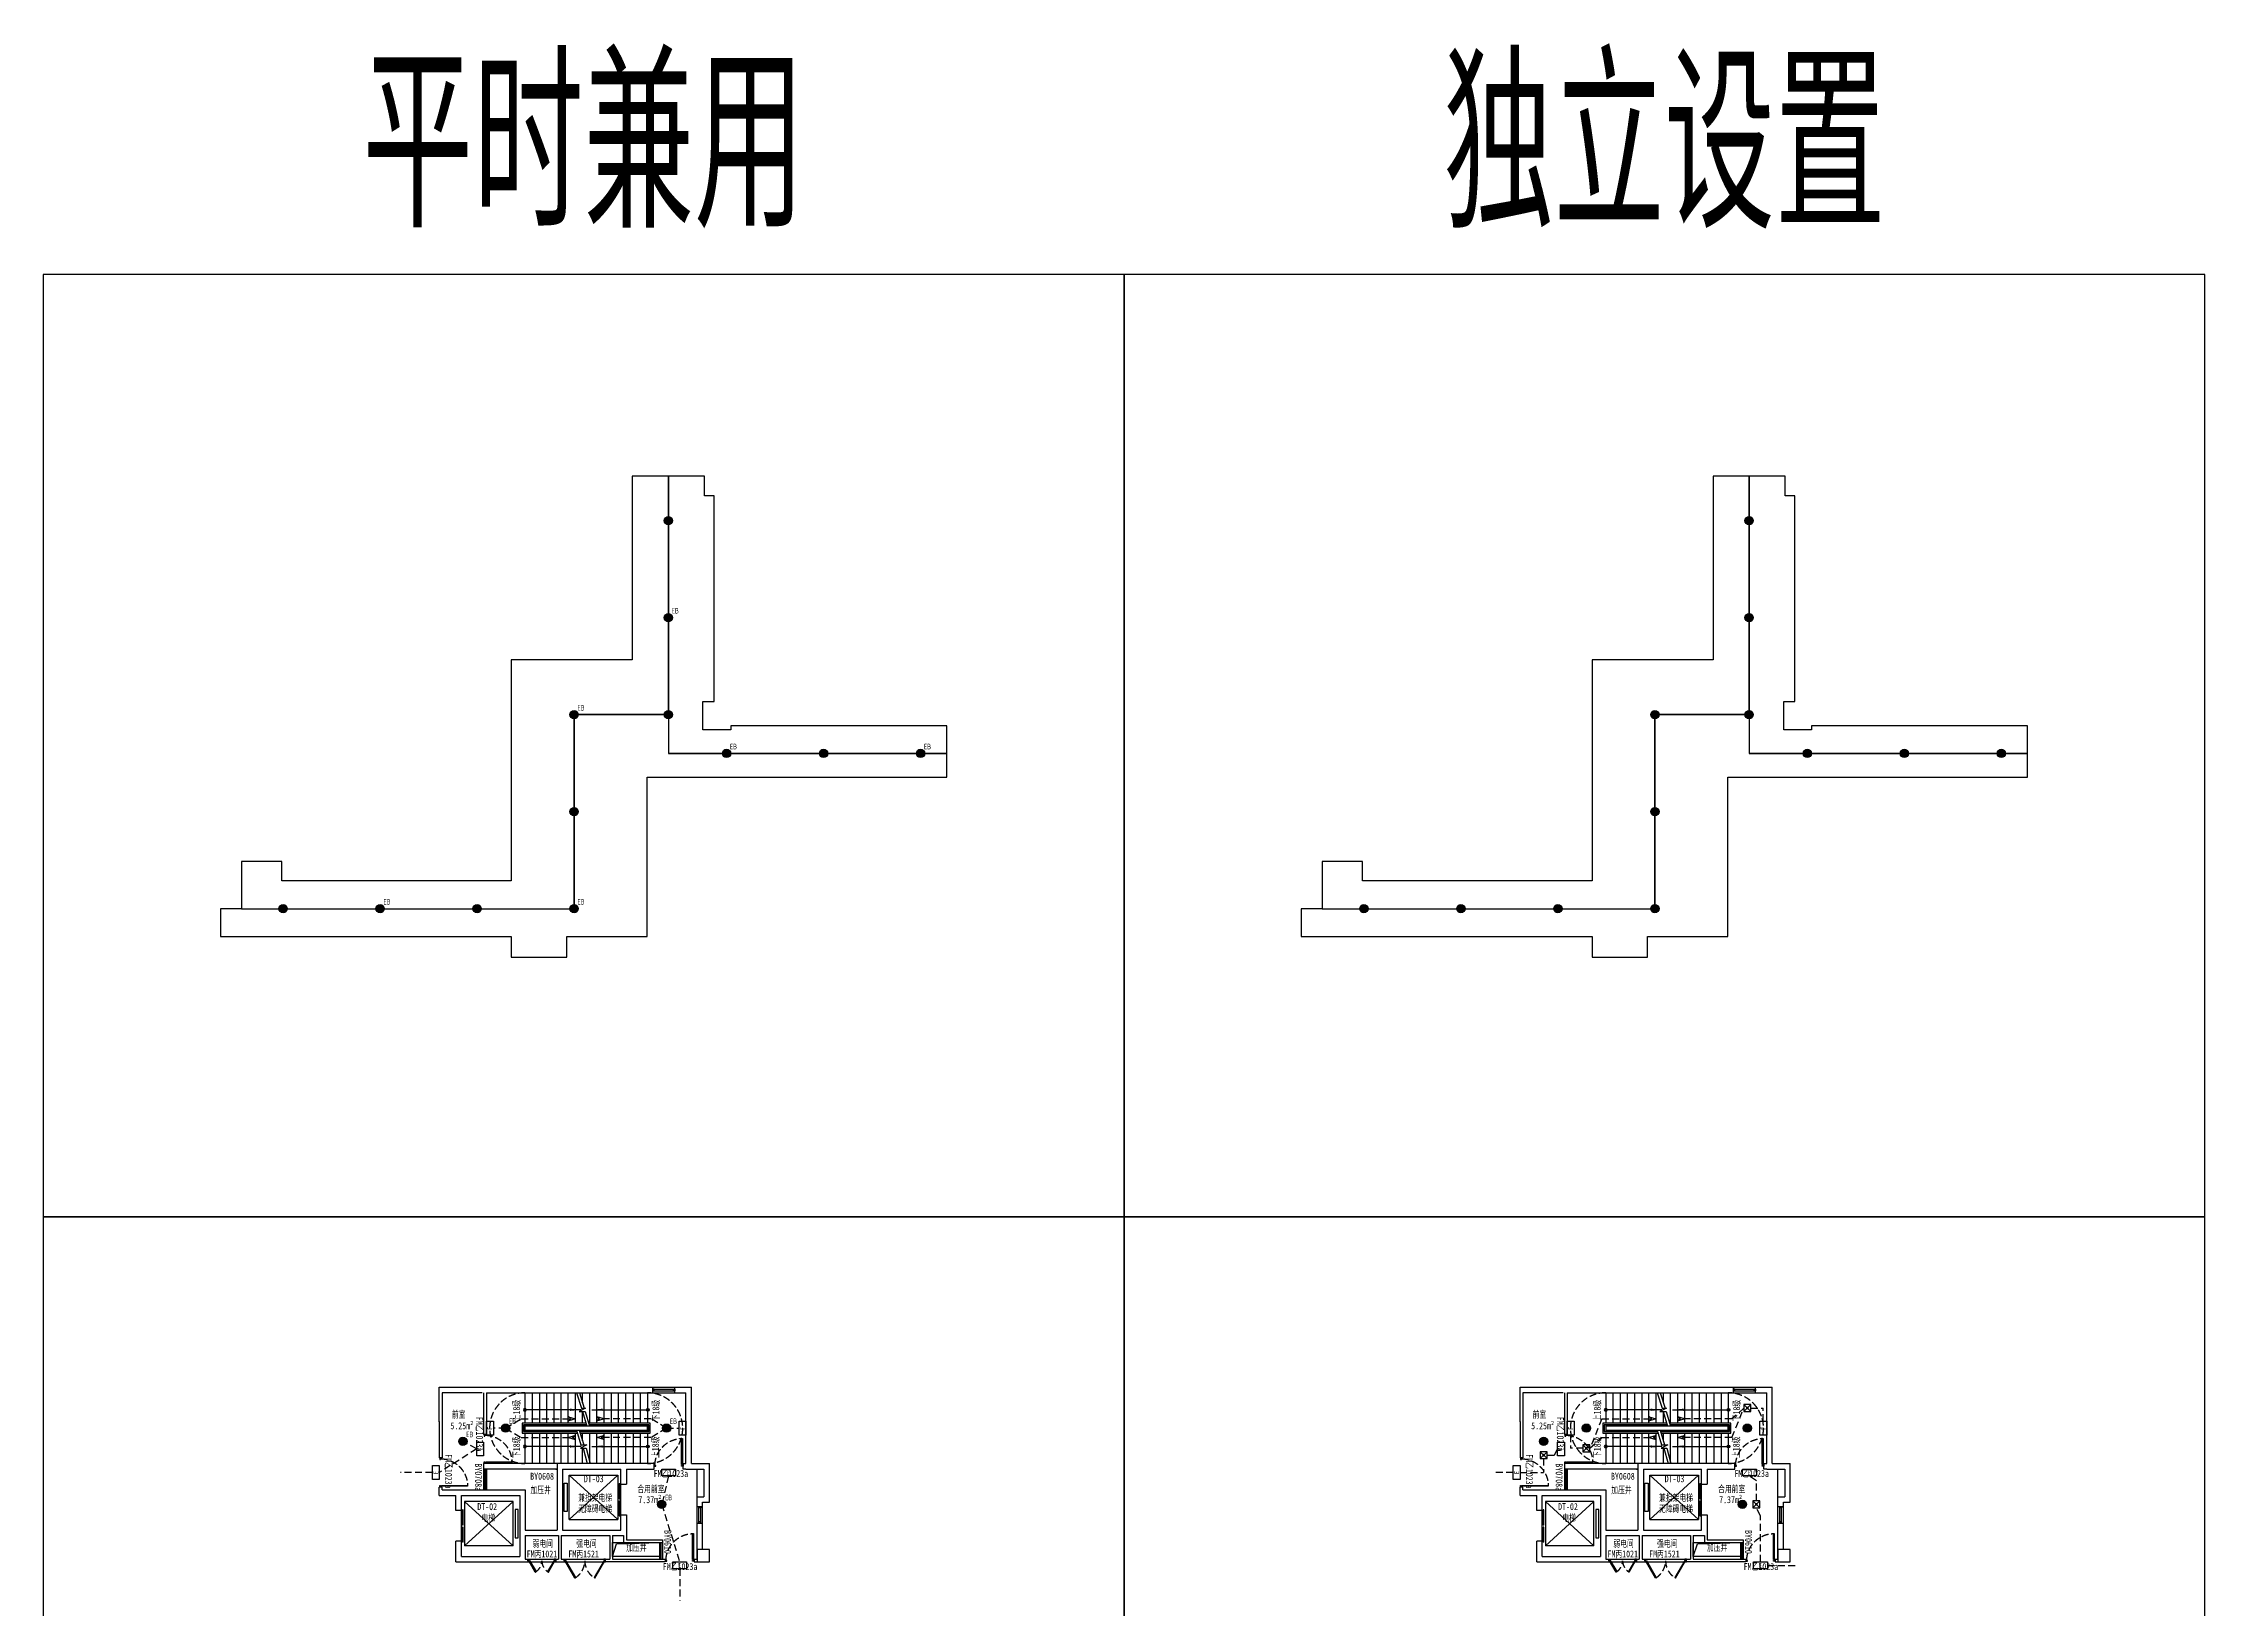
# Model space of a CAD drawing. Header units: millimetres. Extents: x -1582620 to 4754388, y -184455 to 3397362.
# Drawn here: x 3178557 to 3256548, y 2513951 to 2570433 of the extents above; entities that cross this region are included whole.
import ezdxf
from ezdxf.enums import TextEntityAlignment as Align

# ---------------------------------------------------------------- set-up
doc = ezdxf.new("R2010")
doc.units = ezdxf.units.MM
doc.header["$LTSCALE"] = 1000
doc.header["$MEASUREMENT"] = 0
for name, pattern in [('__覆盖_A10-14-1  14-2平面图_TEN25KIA$0$__DASH', [0.35, 0.25, -0.1]), ('__覆盖_A10-14-1  14-2平面图_TEN25KIA$0$DASH', [0.35, 0.25, -0.1]), ('__覆盖_A10-14-1  14-2平面图_TEN25KIA$0$HIDDEN', [0.375, 0.25, -0.125]), ('HIDDEN', [0.375, 0.25, -0.125])]:
    doc.linetypes.add(name, pattern=pattern)
for name, color, linetype in [('$0$AD-NAME-ROOM', 9, 'Continuous'), ('__覆盖_A10-14-1  14-2平面图_TEN25KIA$0$AD-NAME-ROOM', 9, 'Continuous'), ('__覆盖_A10-14-1  14-2平面图_TEN25KIA$0$AD-SIGN', 9, 'Continuous'), ('__覆盖_A10-14-1  14-2平面图_TEN25KIA$0$AE-DOOR-INSD', 9, 'Continuous'), ('__覆盖_A10-14-1  14-2平面图_TEN25KIA$0$AE-FLOR', 9, 'Continuous'), ('__覆盖_A10-14-1  14-2平面图_TEN25KIA$0$AE-HDWR', 9, 'Continuous'), ('__覆盖_A10-14-1  14-2平面图_TEN25KIA$0$AE-STAR', 9, 'Continuous'), ('__覆盖_A10-14-1  14-2平面图_TEN25KIA$0$AE-WALL', 9, 'Continuous'), ('__覆盖_A10-14-1  14-2平面图_TEN25KIA$0$AE-WIND', 9, 'Continuous'), ('__覆盖_A10-14-1  14-2平面图_TEN25KIA$0$C-XREF-INT', 9, 'Continuous'), ('__覆盖_A10-14-1  14-2平面图_TEN25KIA$0$轴线2', 9, 'Continuous'), ('E-LITE-LITE', 3, 'Continuous'), ('E-LITE-WIRE', 4, 'Continuous'), ('E-LITE-WIRE2', 4, 'HIDDEN'), ('E-UNIV-EL', 140, 'Continuous'), ('E-UNIV-NOTE', 6, 'Continuous'), ('中心线示意', 3, 'Continuous')]:
    doc.layers.add(name, color=color, linetype=linetype)
for name, color, linetype, plot in [('__覆盖_A10-14-1  14-2平面图_TEN25KIA$0$A-HOLE', 9, 'Continuous', False), ('__覆盖_A10-14-1  14-2平面图_TEN25KIA$0$AD-AREA-USNO', 9, 'Continuous', False), ('__覆盖_A10-14-1  14-2平面图_TEN25KIA$0$AD-NUMB', 9, 'Continuous', False), ('__覆盖_A10-14-1  14-2平面图_TEN25KIA$0$XD-SIGN', 9, 'Continuous', False), ('AD-AREA-OUTL', 31, 'Continuous', False)]:
    doc.layers.add(name, color=color, linetype=linetype, plot=plot)
doc.styles.add('__覆盖_A10-14-1  14-2平面图_TEN25KIA$0$TH-STYLE1', font='Stfangso_0.ttf', dxfattribs={"width": 0.7})
doc.styles.add('TH-STYLE3', font='tssdeng.shx', dxfattribs={"width": 0.65, "bigfont": 'tssdchn.shx'})

# ---------------------------------------------------------------- blocks, each defined once
blk = doc.blocks.new('E-BL302')
at = {"const_width": 1.5}
blk.add_lwpolyline([(-0.75, 0, 1), (0.75, 0, 1)], format="xyb", close=True, dxfattribs=at)
blk.add_circle((0, 0), 1.5)
blk = doc.blocks.new('*U521')
at = {"layer": '__覆盖_A10-14-1  14-2平面图_TEN25KIA$0$AE-WIND'}
for p, q in [((2271121, -38624), (2271921, -38624)), ((2271121, -38691), (2271921, -38691))]:
    blk.add_line(p, q, dxfattribs=at)
for points in [[(2271121, -38624), (2271171, -38624), (2271171, -38691), (2271121, -38691)], [(2271921, -38624), (2271871, -38624), (2271871, -38691), (2271921, -38691)]]:
    blk.add_lwpolyline(points, close=True, dxfattribs=at)
blk = doc.blocks.new('__覆盖_A10-14-1  14-2平面图_TEN25KIA$0$_ARROW')
blk.add_solid([(0, 0), (-1, 0.1), (-1, -0.1)])
blk = doc.blocks.new('*U524')
at = {"layer": '__覆盖_A10-14-1  14-2平面图_TEN25KIA$0$AD-SIGN'}
h = blk.add_hatch(color=256, dxfattribs=at)
edge = h.paths.add_edge_path()
edge.add_arc((0, 0), 50, 0, 360)
blk.add_lwpolyline([(0, 2026), (0, 0)], dxfattribs=at)
blk.add_circle((0, 0), 50, dxfattribs=at)
at = {"layer": '__覆盖_A10-14-1  14-2平面图_TEN25KIA$0$AD-SIGN', "xscale": 400, "yscale": 400, "zscale": 400, "rotation": 90}
blk.add_blockref('__覆盖_A10-14-1  14-2平面图_TEN25KIA$0$_ARROW', (0, 2026), dxfattribs=at)
at = {"layer": '__覆盖_A10-14-1  14-2平面图_TEN25KIA$0$AD-NAME-ROOM', "style": '__覆盖_A10-14-1  14-2平面图_TEN25KIA$0$TH-STYLE1', "width": 0.7}
blk.add_attdef('A', (-91, -389), '', height=250, dxfattribs=at)
blk = doc.blocks.new('*U522')
at = {"layer": '__覆盖_A10-14-1  14-2平面图_TEN25KIA$0$AE-WIND'}
for p, q in [((2271720, -38624), (2272321, -38624)), ((2271720, -38691), (2272321, -38691))]:
    blk.add_line(p, q, dxfattribs=at)
for points in [[(2271720, -38624), (2271770, -38624), (2271770, -38691), (2271720, -38691)], [(2272321, -38624), (2272271, -38624), (2272271, -38691), (2272321, -38691)]]:
    blk.add_lwpolyline(points, close=True, dxfattribs=at)
blk = doc.blocks.new('__覆盖_A10-14-1  14-2平面图_TEN25KIA$0$R')
at = {"layer": '__覆盖_A10-14-1  14-2平面图_TEN25KIA$0$AE-DOOR-INSD'}
for points in [[(884067, 938488), (884037, 938488), (884037, 938518), (884097, 938518), (884097, 938458), (884067, 938458), (884067, 938488)], [(884067, 937498), (884037, 937498), (884037, 937468), (884097, 937468), (884097, 937528), (884067, 937528), (884067, 937498)]]:
    blk.add_lwpolyline(points, dxfattribs=at)
blk.add_lwpolyline([(884037, 937498), (884037, 937528), (883097, 937528), (883097, 937498)], close=True, dxfattribs=at)
at = {"layer": '__覆盖_A10-14-1  14-2平面图_TEN25KIA$0$AE-DOOR-INSD', "linetype": '__覆盖_A10-14-1  14-2平面图_TEN25KIA$0$__DASH'}
blk.add_arc((884081, 937505), 984, 92.55091, 180.41712, dxfattribs=at)
blk = doc.blocks.new('*U523')
for points in [[(30, 0), (30, 30), (0, 30), (0, -30), (60, -30), (60, 0), (30, 0)], [(970, 0), (970, 30), (1000, 30), (1000, -30), (940, -30), (940, 0), (970, 0)]]:
    blk.add_lwpolyline(points)
for points in [[(30, 30), (56, 15), (291, 422), (265, 437)], [(970, 30), (944, 15), (709, 422), (735, 437)]]:
    blk.add_lwpolyline(points, close=True)
at = {"linetype": '__覆盖_A10-14-1  14-2平面图_TEN25KIA$0$HIDDEN'}
for centre, start, end in [((30, 30), 0, 60), ((970, 30), 120, 180)]:
    blk.add_arc(centre, 470, start, end, dxfattribs=at)
blk = doc.blocks.new('__覆盖_A10-14-1  14-2平面图_TEN25KIA$0$trytryrytry')
at = {"layer": '__覆盖_A10-14-1  14-2平面图_TEN25KIA$0$AE-DOOR-INSD', "extrusion": (0, 0, -1)}
for p, q in [((1395715, 964441), (1395715, 965641)), ((1395774, 965621), (1395753, 965621)), ((1395753, 965071), (1395753, 965621)), ((1395774, 965071), (1395774, 965621)), ((1395774, 965071), (1395753, 965071)), ((1395753, 964448), (1395753, 964998)), ((1395774, 964998), (1395753, 964998)), ((1395774, 964448), (1395774, 964998)), ((1395774, 964448), (1395753, 964448))]:
    blk.add_line(p, q, dxfattribs=at)
at = {"layer": '__覆盖_A10-14-1  14-2平面图_TEN25KIA$0$轴线2'}
for p, q in [((1397577, 965916), (1395827, 965916)), ((1395827, 965916), (1395827, 964316)), ((1397577, 965916), (1395827, 964316)), ((1395827, 965916), (1397577, 964316)), ((1397577, 964316), (1397577, 965916)), ((1397759, 965629), (1397647, 965629)), ((1397647, 965629), (1397647, 964604)), ((1397759, 964604), (1397759, 965629)), ((1397577, 964316), (1395827, 964316)), ((1397647, 964604), (1397759, 964604))]:
    blk.add_line(p, q, dxfattribs=at)
blk = doc.blocks.new('*U525')
for points in [[(30, 0), (30, 30), (0, 30), (0, -30), (60, -30), (60, 0), (30, 0)], [(1470, 0), (1470, 30), (1500, 30), (1500, -30), (1440, -30), (1440, 0), (1470, 0)]]:
    blk.add_lwpolyline(points)
for points in [[(30, 30), (56, 15), (416, 639), (390, 654)], [(1470, 30), (1444, 15), (1084, 639), (1110, 654)]]:
    blk.add_lwpolyline(points, close=True)
at = {"linetype": '__覆盖_A10-14-1  14-2平面图_TEN25KIA$0$HIDDEN'}
for centre, start, end in [((30, 30), 0, 60), ((1470, 30), 120, 180)]:
    blk.add_arc(centre, 720, start, end, dxfattribs=at)
blk = doc.blocks.new('__覆盖_A10-14-1  14-2平面图_TEN25KIA$0$Core-14-1#')
for p, q in [((-1150, -5600), (-1050, -5600)), ((-1150, -6200), (-1050, -6200))]:
    blk.add_line(p, q)
at = {"layer": '__覆盖_A10-14-1  14-2平面图_TEN25KIA$0$A-HOLE'}
for p, q in [((-2850, -6100), (-2701, -5650)), ((-2701, -5650), (-1150, -5600))]:
    blk.add_line(p, q, dxfattribs=at)
blk.add_lwpolyline([(-2850, -5600), (-1150, -5600), (-1150, -6100), (-2850, -6100)], close=True, dxfattribs=at)
at = {"layer": '__覆盖_A10-14-1  14-2平面图_TEN25KIA$0$AE-FLOR'}
for p, q in [((-1400, 0), (-600, 0)), ((-1400, -200), (-600, -200)), ((-7500, -2950), (-7500, -3700)), ((-7400, -2950), (-7400, -3700)), ((200, -3950), (200, -2950)), ((200, -4900), (200, -4300)), ((400, -4900), (400, -4300)), ((-5900, -6200), (-4900, -6200)), ((-4600, -6200), (-3100, -6200)), ((-1150, -5600), (-1150, -6200)), ((-1050, -5600), (-1050, -6200)), ((-5900, -6300), (-4900, -6300)), ((-4600, -6300), (-3100, -6300))]:
    blk.add_line(p, q, dxfattribs=at)
at = {"layer": '__覆盖_A10-14-1  14-2平面图_TEN25KIA$0$AE-HDWR'}
for points in [[(-3808, -1300), (-6110, -1300), (-6110, -1650), (-4125, -1650)], [(-3794, -1350), (-6060, -1350), (-6060, -1600), (-4140, -1600)], [(-4035, -1600), (-1540, -1600), (-1540, -1350), (-3689, -1350)], [(-4020, -1650), (-1490, -1650), (-1490, -1300), (-3703, -1300)]]:
    blk.add_lwpolyline(points, dxfattribs=at)
at = {"layer": '__覆盖_A10-14-1  14-2平面图_TEN25KIA$0$AE-STAR'}
for p, q in [((-6010, -200), (-6010, -1300)), ((-5750, -200), (-5750, -1300)), ((-5490, -200), (-5490, -1300)), ((-5230, -200), (-5230, -1300)), ((-4970, -200), (-4970, -1300)), ((-4710, -200), (-4710, -1300)), ((-4450, -1300), (-4450, -200)), ((-4190, -1300), (-4190, -200)), ((-4150, -200), (-3970, -751)), ((-3820, -755), (-4055, -870)), ((-4045, -200), (-3870, -754)), ((-3970, -751), (-3820, -755)), ((-3930, -565), (-3930, -200)), ((-3670, -1300), (-3670, -200)), ((-3410, -1300), (-3410, -200)), ((-3150, -1300), (-3150, -200)), ((-2890, -1300), (-2890, -200)), ((-2630, -1300), (-2630, -200)), ((-2370, -1300), (-2370, -200)), ((-2110, -200), (-2110, -1300)), ((-1850, -200), (-1850, -1300)), ((-1590, -200), (-1590, -1300)), ((-6010, -1350), (-6010, -1400)), ((-6010, -1550), (-6010, -1600)), ((-5750, -1350), (-5750, -1400)), ((-5750, -1550), (-5750, -1600)), ((-5490, -1350), (-5490, -1400)), ((-5490, -1550), (-5490, -1600)), ((-5230, -1350), (-5230, -1400)), ((-5230, -1550), (-5230, -1600)), ((-4970, -1350), (-4970, -1400)), ((-4970, -1550), (-4970, -1600)), ((-4710, -1350), (-4710, -1400)), ((-4710, -1550), (-4710, -1600)), ((-4450, -1400), (-4450, -1350)), ((-4450, -1600), (-4450, -1550)), ((-4190, -1400), (-4190, -1350)), ((-4190, -1600), (-4190, -1550)), ((-4154, -1550), (-3991, -2080)), ((-4055, -870), (-3832, -870)), ((-4049, -1550), (-3886, -2080)), ((-3937, -870), (-3780, -1400)), ((-3930, -1300), (-3930, -894)), ((-3930, -1400), (-3930, -1350)), ((-3930, -1600), (-3930, -1550)), ((-3832, -870), (-3675, -1400)), ((-3670, -1400), (-3670, -1350)), ((-3670, -1600), (-3670, -1550)), ((-3410, -1400), (-3410, -1350)), ((-3410, -1600), (-3410, -1550)), ((-3150, -1400), (-3150, -1350)), ((-3150, -1600), (-3150, -1550)), ((-2890, -1400), (-2890, -1350)), ((-2890, -1600), (-2890, -1550)), ((-2630, -1400), (-2630, -1350)), ((-2630, -1600), (-2630, -1550)), ((-2370, -1400), (-2370, -1350)), ((-2370, -1600), (-2370, -1550)), ((-2110, -1350), (-2110, -1400)), ((-2110, -1550), (-2110, -1600)), ((-1850, -1350), (-1850, -1400)), ((-1850, -1550), (-1850, -1600)), ((-1590, -1350), (-1590, -1400)), ((-1590, -1550), (-1590, -1600)), ((-6010, -1650), (-6010, -2750)), ((-5750, -1650), (-5750, -2750)), ((-5490, -1650), (-5490, -2750)), ((-5230, -1650), (-5230, -2750)), ((-4970, -1650), (-4970, -2750)), ((-4710, -1650), (-4710, -2750)), ((-4450, -2750), (-4450, -1650)), ((-4190, -2750), (-4190, -1650)), ((-3772, -2080), (-4007, -2195)), ((-4007, -2195), (-3803, -2195)), ((-3991, -2080), (-3772, -2080)), ((-3930, -1932), (-3930, -1650)), ((-3930, -2750), (-3930, -2195)), ((-3908, -2195), (-3760, -2750)), ((-3803, -2195), (-3660, -2750)), ((-3670, -2750), (-3670, -1650)), ((-3410, -2750), (-3410, -1650)), ((-3150, -2750), (-3150, -1650)), ((-2890, -2750), (-2890, -1650)), ((-2630, -2750), (-2630, -1650)), ((-2370, -2750), (-2370, -1650)), ((-2110, -1650), (-2110, -2750)), ((-1850, -1650), (-1850, -2750)), ((-1590, -1650), (-1590, -2750))]:
    blk.add_line(p, q, dxfattribs=at)
at = {"layer": '__覆盖_A10-14-1  14-2平面图_TEN25KIA$0$AE-WALL'}
for p, q in [((-9100, 0), (-1400, 0)), ((-1400, -200), (-1400, 0)), ((-600, -200), (-600, 0)), ((-600, 0), (0, 0)), ((0, -2750), (0, 0)), ((-9100, -1250), (-9100, 0)), ((-7550, -200), (-9000, -200)), ((-9000, -200), (-9000, -2550)), ((-7500, -200), (-7500, -1700)), ((-7400, -200), (-1400, -200)), ((-7400, -200), (-7400, -1700)), ((-600, -200), (-200, -200)), ((-200, -2750), (-200, -200)), ((-9100, -1232), (-9100, -2550)), ((-7400, -1700), (-7500, -1700)), ((-9000, -2550), (-9100, -2550)), ((-7500, -2750), (-7500, -2950)), ((-7400, -2750), (-7500, -2750)), ((-4850, -2950), (-7500, -2950)), ((-4850, -2750), (-7400, -2750)), ((-7400, -2750), (-7400, -2750)), ((-1350, -2750), (-4900, -2750)), ((-4900, -2950), (-4850, -2950)), ((-4850, -2750), (-4850, -2950)), ((-4850, -2950), (-4850, -5150)), ((-4650, -2950), (-2550, -2950)), ((-4650, -2950), (-4650, -5150)), ((-2550, -3500), (-2550, -2950)), ((-2350, -2950), (-1350, -2950)), ((-2350, -2950), (-2350, -3500)), ((-1350, -2950), (-1350, -2750)), ((-300, -2950), (-300, -2750)), ((-300, -2750), (-200, -2750)), ((-200, -2950), (-300, -2950)), ((-200, -2750), (-200, -2750)), ((-200, -2950), (450, -2950)), ((0, -2750), (650, -2750)), ((450, -2950), (450, -3950)), ((650, -4150), (650, -2750)), ((-9100, -3900), (-9100, -3600)), ((-9000, -3600), (-9100, -3600)), ((-9000, -3700), (-9000, -3600)), ((-9000, -3700), (-6000, -3700)), ((-6000, -3700), (-6000, -5150)), ((-2550, -3500), (-2350, -3500)), ((-9100, -3900), (-8500, -3900)), ((-8500, -4450), (-8500, -3900)), ((-8300, -4450), (-8500, -4450)), ((-8300, -4450), (-8300, -3900)), ((-8300, -3900), (-6200, -3900)), ((-6200, -3900), (-6200, -6100)), ((-2550, -5150), (-2550, -4600)), ((-2550, -4600), (-2350, -4600)), ((-2350, -4600), (-2350, -5500)), ((200, -3950), (450, -3950)), ((200, -4300), (200, -3950)), ((200, -4300), (400, -4300)), ((400, -4150), (650, -4150)), ((400, -4300), (400, -4150)), ((-6000, -5150), (-4850, -5150)), ((-6000, -5350), (-4800, -5350)), ((-6000, -5350), (-6000, -6200)), ((-4800, -5350), (-4800, -6200)), ((-4700, -5350), (-4400, -5350)), ((-4700, -5350), (-2950, -5350)), ((-4700, -5350), (-4700, -6200)), ((-4650, -5150), (-2550, -5150)), ((-2950, -5350), (-2950, -6200)), ((-2850, -5350), (-2450, -5350)), ((-2450, -5350), (-2450, -5600)), ((200, -6200), (200, -4900)), ((200, -4900), (400, -4900)), ((400, -5850), (400, -4900)), ((-8500, -6100), (-8500, -5550)), ((-8300, -5550), (-8500, -5550)), ((-8500, -6100), (-8500, -6100)), ((-8500, -6300), (-8500, -6100)), ((-8300, -6100), (-8300, -5550)), ((-8300, -6100), (-6200, -6100)), ((-6000, -6200), (-5900, -6200)), ((-5900, -6200), (-5900, -6300)), ((-4900, -6200), (-4800, -6200)), ((-4900, -6200), (-4900, -6300)), ((-4700, -6200), (-4600, -6200)), ((-4600, -6200), (-4600, -6300)), ((-3100, -6200), (-2950, -6200)), ((-2450, -5600), (-1250, -5600)), ((-2350, -5500), (-1250, -5500)), ((-1250, -5500), (-1050, -5500)), ((-1250, -5600), (-1150, -5600)), ((-1050, -5500), (-1050, -5600)), ((100, -6200), (200, -6200)), ((100, -6200), (100, -6300)), ((650, -6100), (650, -6050)), ((650, -6300), (650, -6050)), ((-8500, -6300), (-5900, -6300)), ((-4900, -6300), (-4600, -6300)), ((100, -6300), (650, -6300))]:
    blk.add_line(p, q, dxfattribs=at)
for points in [[(-1590, -1400), (-6010, -1400), (-6010, -1550), (-1590, -1550)], [(200, -6300), (650, -6300), (650, -5850), (200, -5850)]]:
    blk.add_lwpolyline(points, close=True, dxfattribs=at)
for points in [[(-2850, -5350), (-2850, -6200), (-1150, -6200)], [(-1050, -6200), (-950, -6200), (-950, -6300), (-3100, -6300), (-3100, -6200)]]:
    blk.add_lwpolyline(points, dxfattribs=at)
at = {"layer": '__覆盖_A10-14-1  14-2平面图_TEN25KIA$0$AE-WIND'}
for p, q in [((-7475, -2950), (-7475, -3700)), ((-7425, -2950), (-7425, -3700)), ((-1125, -5600), (-1125, -6200)), ((-1075, -5600), (-1075, -6200))]:
    blk.add_line(p, q, dxfattribs=at)
at = {"layer": '__覆盖_A10-14-1  14-2平面图_TEN25KIA$0$XD-SIGN', "linetype": '__覆盖_A10-14-1  14-2平面图_TEN25KIA$0$DASH'}
for centre, start, end in [((-6010, -1475), 90, 270), ((-1590, -1475), 270, 90.00003)]:
    blk.add_arc(centre, 1275, start, end, dxfattribs=at)
at = {"layer": '__覆盖_A10-14-1  14-2平面图_TEN25KIA$0$AD-NAME-ROOM'}
blk.add_blockref('__覆盖_A10-14-1  14-2平面图_TEN25KIA$0$trytryrytry', (-1404015, -970041), dxfattribs=at)
at = {"layer": '__覆盖_A10-14-1  14-2平面图_TEN25KIA$0$AD-SIGN'}
ref = blk.add_blockref('*U524', (-6010, -812), dxfattribs=dict(at, xscale=-1, rotation=270))
ref.add_attrib('A', '上18级', (-6191, -1228), dxfattribs={"layer": '__覆盖_A10-14-1  14-2平面图_TEN25KIA$0$AD-NAME-ROOM', "height": 250, "rotation": 90, "style": '__覆盖_A10-14-1  14-2平面图_TEN25KIA$0$TH-STYLE1', "width": 0.7})
ref = blk.add_blockref('*U524', (-1576, -812), dxfattribs=dict(at, rotation=90))
ref.add_attrib('A', '下18级', (-1163, -1228), dxfattribs={"layer": '__覆盖_A10-14-1  14-2平面图_TEN25KIA$0$AD-NAME-ROOM', "height": 250, "rotation": 90, "style": '__覆盖_A10-14-1  14-2平面图_TEN25KIA$0$TH-STYLE1', "width": 0.7})
ref = blk.add_blockref('*U524', (-6010, -2137), dxfattribs=dict(at, xscale=-1, rotation=270))
ref.add_attrib('A', '下18级', (-6191, -2553), dxfattribs={"layer": '__覆盖_A10-14-1  14-2平面图_TEN25KIA$0$AD-NAME-ROOM', "height": 250, "rotation": 90, "style": '__覆盖_A10-14-1  14-2平面图_TEN25KIA$0$TH-STYLE1', "width": 0.7})
ref = blk.add_blockref('*U524', (-1576, -2137), dxfattribs=dict(at, rotation=90))
ref.add_attrib('A', '上18级', (-1177, -2553), dxfattribs={"layer": '__覆盖_A10-14-1  14-2平面图_TEN25KIA$0$AD-NAME-ROOM', "height": 250, "rotation": 90, "style": '__覆盖_A10-14-1  14-2平面图_TEN25KIA$0$TH-STYLE1', "width": 0.7})
at = {"layer": '__覆盖_A10-14-1  14-2平面图_TEN25KIA$0$AE-DOOR-INSD', "rotation": 180}
for name, p in [('*U523', (-4900, -6230)), ('*U525', (-3100, -6230))]:
    blk.add_blockref(name, p, dxfattribs=at)
at = {"layer": '__覆盖_A10-14-1  14-2平面图_TEN25KIA$0$AE-WALL', "xscale": -1}
blk.add_blockref('__覆盖_A10-14-1  14-2平面图_TEN25KIA$0$trytryrytry', (1393165, -969091), dxfattribs=at)
at = {"layer": '__覆盖_A10-14-1  14-2平面图_TEN25KIA$0$AE-WIND', "extrusion": (-1.20371e-34, 3.98483e-35, -1), "zscale": -1, "rotation": 180}
blk.add_blockref('*U521', (2272521, -38758), dxfattribs=at)
at = {"layer": '__覆盖_A10-14-1  14-2平面图_TEN25KIA$0$AE-WIND', "extrusion": (-3.98483e-35, -1.20371e-34, -1), "zscale": -1, "rotation": 90}
blk.add_blockref('*U522', (-38958, -2276621), dxfattribs=at)
at = {"layer": '__覆盖_A10-14-1  14-2平面图_TEN25KIA$0$C-XREF-INT', "xscale": -1}
for p in [(876616, -940218), (875016, -941068)]:
    blk.add_blockref('__覆盖_A10-14-1  14-2平面图_TEN25KIA$0$R', p, dxfattribs=at)
at = {"layer": '__覆盖_A10-14-1  14-2平面图_TEN25KIA$0$C-XREF-INT', "xscale": -1, "rotation": 90}
for p in [(937168, 881247), (937568, 877818)]:
    blk.add_blockref('__覆盖_A10-14-1  14-2平面图_TEN25KIA$0$R', p, dxfattribs=at)
at = {"layer": '__覆盖_A10-14-1  14-2平面图_TEN25KIA$0$AD-AREA-USNO', "style": '__覆盖_A10-14-1  14-2平面图_TEN25KIA$0$TH-STYLE1', "width": 0.7}
for s, p in [('5.25m²', (-8700, -1514)), ('7.37m²', (-1918, -4181))]:
    blk.add_text(s, height=250, rotation=0, dxfattribs=at).set_placement(p)
at = {"layer": '__覆盖_A10-14-1  14-2平面图_TEN25KIA$0$AD-NAME-ROOM', "style": '__覆盖_A10-14-1  14-2平面图_TEN25KIA$0$TH-STYLE1', "width": 0.7}
for s, p in [('前室', (-8400, -977)), ('加压井', (-5441, -3706)), ('兼担架电梯', (-3475, -3981)), ('DT-03', (-3526, -3301)), ('合用前室', (-1464, -3668)), ('DT-02', (-7371, -4305)), ('电梯', (-7331, -4712)), ('无障碍电梯', (-3475, -4383)), ('弱电间', (-5367, -5637)), ('强电间', (-3790, -5637)), ('加压井', (-1989, -5781))]:
    blk.add_text(s, height=250, dxfattribs=at).set_placement(p, align=Align.MIDDLE_CENTER)
at = {"layer": '__覆盖_A10-14-1  14-2平面图_TEN25KIA$0$AD-NUMB', "style": '__覆盖_A10-14-1  14-2平面图_TEN25KIA$0$TH-STYLE1', "width": 0.7}
for s, rotation, p in [('FM乙1023a', 270, (-7770, -1067)), ('FM乙1023a', 270, (-8887, -2412)), ('BY0708a', 270, (-7813, -2746)), ('BY0608', 0, (-5820, -3334)), ('FM乙1023a', 0, (-1366, -3236)), ('BY0610', 270, (-980, -5154)), ('FM丙1021', 0, (-5947, -6138)), ('FM丙1521', 0, (-4443, -6138))]:
    blk.add_text(s, height=250, rotation=rotation, dxfattribs=at).set_placement(p)
blk.add_text('FM乙1023a', height=250, dxfattribs=at).set_placement((-1033, -6594))
blk = doc.blocks.new('E-BFEL110')
blk.add_lwpolyline([(-2.5, 1.25), (2.5, 1.25), (2.5, -1.25), (-2.5, -1.25)], close=True)
at = {"layer": 'E-UNIV-EL', "style": 'TH-STYLE3', "width": 0.7}
blk.add_attdef('T', text='', height=1.8, dxfattribs=at).set_placement((0, 0), align=Align.MIDDLE)
blk = doc.blocks.new('E-BFEL100')
blk.add_lwpolyline([(-2.5, 1.25), (2.5, 1.25), (2.5, -1.25), (-2.5, -1.25)], close=True)
at = {"layer": 'E-UNIV-EL', "style": 'TH-STYLE3', "width": 0.7}
blk.add_attdef('T', text='', height=1.8, dxfattribs=at).set_placement((0, 0), align=Align.MIDDLE)
blk = doc.blocks.new('E-BFEL800')
for p, q in [((-1.25, -1.25), (1.25, 1.25)), ((1.25, -1.25), (-1.25, 1.25))]:
    blk.add_line(p, q)
blk.add_lwpolyline([(-1.25, -1.25), (1.25, -1.25), (1.25, 1.25), (-1.25, 1.25)], close=True)
at = {"const_width": 0.5}
blk.add_lwpolyline([(-0.25, 0, 1), (0.25, 0, 1)], format="xyb", close=True, dxfattribs=at)

msp = doc.modelspace()

# ---------------------------------------------------------------- linework, layer by layer
at = {"layer": 'AD-AREA-OUTL'}
for points in [[(3187161.78, 2540908.92), (3185711.78, 2540908.92), (3185711.78, 2539208.92), (3184947.53, 2539208.92), (3184947.53, 2538208.92), (3195445.92, 2538208.92), (3195445.92, 2537458.92), (3197445.92, 2537458.92), (3197445.92, 2538208.92), (3200345.92, 2538208.92), (3200345.92, 2543958.92), (3211161.78, 2543958.92), (3211161.78, 2545808.92), (3203361.78, 2545808.92), (3203361.78, 2545658.92), (3202361.78, 2545658.92), (3202361.78, 2546685.07), (3202761.78, 2546685.07), (3202761.78, 2554108.92), (3202411.78, 2554108.92), (3202411.78, 2554808.92), (3199811.78, 2554808.92), (3199811.78, 2548185.07), (3195445.92, 2548185.07), (3195445.92, 2540208.92), (3187161.78, 2540208.92)], [(3226157.46, 2540908.92), (3224707.46, 2540908.92), (3224707.46, 2539208.92), (3223943.21, 2539208.92), (3223943.21, 2538208.92), (3234441.6, 2538208.92), (3234441.6, 2537458.92), (3236441.6, 2537458.92), (3236441.6, 2538208.92), (3239341.6, 2538208.92), (3239341.6, 2543958.92), (3250157.46, 2543958.92), (3250157.46, 2545808.92), (3242357.46, 2545808.92), (3242357.46, 2545658.92), (3241357.46, 2545658.92), (3241357.46, 2546685.07), (3241757.46, 2546685.07), (3241757.46, 2554108.92), (3241407.46, 2554108.92), (3241407.46, 2554808.92), (3238807.46, 2554808.92), (3238807.46, 2548185.07), (3234441.6, 2548185.07), (3234441.6, 2540208.92), (3226157.46, 2540208.92)]]:
    msp.add_lwpolyline(points, close=True, dxfattribs=at)
at = {"layer": 'E-LITE-WIRE', "color": 6}
for points in [[(3185711.78, 2539208.92), (3197711.78, 2539208.92), (3197711.78, 2546208.92), (3201111.78, 2546208.92), (3201111.78, 2554808.92)], [(3224707.46, 2539208.92), (3236707.46, 2539208.92), (3236707.46, 2546208.92), (3240107.46, 2546208.92), (3240107.46, 2554808.92)], [(3201111.78, 2546208.92), (3201111.78, 2544808.92), (3211161.78, 2544808.92)], [(3240107.46, 2546208.92), (3240107.46, 2544808.92), (3250157.46, 2544808.92)]]:
    msp.add_lwpolyline(points, dxfattribs=at)
at = {"layer": 'E-LITE-WIRE2'}
for p, q in [((3195242.42, 2520466.93), (3195798.67, 2520804.97)), ((3195798.67, 2520804.97), (3197606.86, 2520804.97)), ((3200491.17, 2520804.97), (3198782.98, 2520804.97)), ((3201047.42, 2520466.93), (3200491.17, 2520804.97)), ((3234794.35, 2520804.97), (3234363.1, 2519741.93)), ((3234794.35, 2520804.97), (3236602.54, 2520804.97)), ((3239486.85, 2520804.97), (3237778.66, 2520804.97)), ((3239918.1, 2521191.93), (3239486.85, 2520804.97)), ((3239486.85, 2520128.9), (3239918.1, 2521191.93)), ((3240168.1, 2521191.93), (3240618.1, 2521191.93)), ((3240618.1, 2520716.93), (3240618.1, 2521191.93)), ((3194197.42, 2519716.93), (3193697.42, 2519991.93)), ((3195242.42, 2520466.93), (3194797.42, 2520466.93)), ((3195242.42, 2520466.93), (3195798.67, 2520128.9)), ((3195798.67, 2520128.9), (3197506.86, 2520128.9)), ((3200491.17, 2520128.9), (3198682.98, 2520128.9)), ((3201047.42, 2520466.93), (3200491.17, 2520128.9)), ((3201047.42, 2520466.93), (3201497.42, 2520466.93)), ((3233668.1, 2520216.93), (3233668.1, 2519741.93)), ((3234363.1, 2519741.93), (3234794.35, 2520128.9)), ((3234794.35, 2520128.9), (3236502.54, 2520128.9)), ((3239486.85, 2520128.9), (3237678.66, 2520128.9)), ((3194197.42, 2519716.93), (3192847.42, 2518866.93)), ((3232693.1, 2519366.93), (3232693.1, 2518866.93)), ((3232818.1, 2519491.93), (3233082.32, 2519491.93)), ((3233082.32, 2519491.93), (3233193.1, 2519716.93)), ((3234113.1, 2519741.93), (3233668.1, 2519741.93)), ((3192597.42, 2518866.93), (3191451.36, 2518866.93)), ((3201122.42, 2518741.93), (3200872.42, 2517716.93)), ((3231593.1, 2518866.93), (3230867.9, 2518866.93)), ((3231843.1, 2518866.93), (3232693.1, 2518866.93)), ((3240368.1, 2518569.24), (3240118.1, 2518741.93)), ((3240368.1, 2517841.93), (3240368.1, 2518569.24)), ((3200872.42, 2517716.93), (3201522.42, 2515641.93)), ((3240518.1, 2517304.69), (3240368.1, 2517591.93)), ((3240518.1, 2515641.93), (3240518.1, 2517304.69)), ((3201522.42, 2515391.93), (3201522.42, 2514254.55)), ((3240768.1, 2515516.93), (3241868.72, 2515516.93))]:
    msp.add_line(p, q, dxfattribs=at)
for points in [[(3197757.42, 2520804.97), (3197506.86, 2520729.97), (3197606.86, 2520804.97), (3197506.86, 2520879.97), (3197757.42, 2520804.97)], [(3198782.98, 2520804.97), (3198532.42, 2520879.97), (3198632.42, 2520804.97), (3198532.42, 2520729.97), (3198782.98, 2520804.97)], [(3236753.1, 2520804.97), (3236502.54, 2520729.97), (3236602.54, 2520804.97), (3236502.54, 2520879.97), (3236753.1, 2520804.97)], [(3237778.66, 2520804.97), (3237528.1, 2520879.97), (3237628.1, 2520804.97), (3237528.1, 2520729.97), (3237778.66, 2520804.97)], [(3197506.86, 2520128.9), (3197757.42, 2520053.9), (3197657.42, 2520128.9), (3197757.42, 2520203.9), (3197506.86, 2520128.9)], [(3198532.42, 2520128.9), (3198782.98, 2520203.9), (3198682.98, 2520128.9), (3198782.98, 2520053.9), (3198532.42, 2520128.9)], [(3236502.54, 2520128.9), (3236753.1, 2520053.9), (3236653.1, 2520128.9), (3236753.1, 2520203.9), (3236502.54, 2520128.9)], [(3237528.1, 2520128.9), (3237778.66, 2520203.9), (3237678.66, 2520128.9), (3237778.66, 2520053.9), (3237528.1, 2520128.9)]]:
    msp.add_lwpolyline(points, dxfattribs=at)
at = {"layer": 'E-UNIV-NOTE'}
for points in [[(3217552.5, 2528089), (3217552.5, 2562089), (3178556.82, 2562089), (3178556.82, 2528089)], [(3256548.18, 2528089), (3256548.18, 2562089), (3217552.5, 2562089), (3217552.5, 2528089)], [(3217552.5, 2494089), (3217552.5, 2528089), (3178556.82, 2528089), (3178556.82, 2494089)], [(3256548.18, 2494089), (3256548.18, 2528089), (3217552.5, 2528089), (3217552.5, 2494089)]]:
    msp.add_lwpolyline(points, close=True, dxfattribs=at)
at = {"layer": '中心线示意', "color": 3}
for p, q in [((3201111.78, 2554808.92), (3201111.78, 2544808.92)), ((3240107.46, 2554808.92), (3240107.46, 2544808.92)), ((3197711.78, 2546208.92), (3197711.78, 2539208.92)), ((3201111.78, 2546208.92), (3197711.78, 2546208.92)), ((3236707.46, 2546208.92), (3236707.46, 2539208.92)), ((3240107.46, 2546208.92), (3236707.46, 2546208.92)), ((3211161.78, 2544808.92), (3201111.78, 2544808.92)), ((3250157.46, 2544808.92), (3240107.46, 2544808.92)), ((3185711.78, 2539208.92), (3197711.78, 2539208.92)), ((3224707.46, 2539208.92), (3236707.46, 2539208.92))]:
    msp.add_line(p, q, dxfattribs=at)

# ---------------------------------------------------------------- block references
at = {"layer": '$0$AD-NAME-ROOM'}
for p in [(3201947.42, 2521941.93), (3240943.1, 2521941.93)]:
    msp.add_blockref('__覆盖_A10-14-1  14-2平面图_TEN25KIA$0$Core-14-1#', p, dxfattribs=at)
at = {"layer": 'E-LITE-LITE', "xscale": 100, "yscale": 100, "zscale": 100}
for name, p in [('E-BL302', (3201111.78, 2553208.92)), ('E-BL302', (3240107.46, 2553208.92)), ('E-BL302', (3201111.78, 2549708.92)), ('E-BL302', (3240107.46, 2549708.92)), ('E-BL302', (3197711.78, 2546208.92)), ('E-BL302', (3201111.78, 2546208.92)), ('E-BL302', (3236707.46, 2546208.92)), ('E-BL302', (3240107.46, 2546208.92)), ('E-BL302', (3203211.78, 2544808.92)), ('E-BL302', (3206711.78, 2544808.92)), ('E-BL302', (3210211.78, 2544808.92)), ('E-BL302', (3242207.46, 2544808.92)), ('E-BL302', (3245707.46, 2544808.92)), ('E-BL302', (3249207.46, 2544808.92)), ('E-BL302', (3197711.78, 2542708.92)), ('E-BL302', (3236707.46, 2542708.92)), ('E-BL302', (3187211.78, 2539208.92)), ('E-BL302', (3190711.78, 2539208.92)), ('E-BL302', (3194211.78, 2539208.92)), ('E-BL302', (3197711.78, 2539208.92)), ('E-BL302', (3226207.46, 2539208.92)), ('E-BL302', (3229707.46, 2539208.92)), ('E-BL302', (3233207.46, 2539208.92)), ('E-BL302', (3236707.46, 2539208.92)), ('E-BFEL800', (3240043.1, 2521191.93)), ('E-BL302', (3193697.42, 2519991.93)), ('E-BL302', (3195242.42, 2520466.93)), ('E-BL302', (3201047.42, 2520466.93)), ('E-BL302', (3232693.1, 2519991.93)), ('E-BL302', (3234238.1, 2520466.93)), ('E-BL302', (3240043.1, 2520466.93)), ('E-BFEL800', (3232693.1, 2519491.93)), ('E-BFEL800', (3234238.1, 2519741.93)), ('E-BL302', (3200872.42, 2517716.93)), ('E-BL302', (3239868.1, 2517716.93)), ('E-BFEL800', (3240368.1, 2517716.93))]:
    msp.add_blockref(name, p, dxfattribs=at)
for name, p, rotation, values in [('E-BFEL110', (3194672.42, 2520466.93), 90, {'T': 'F'}), ('E-BFEL110', (3201622.42, 2520466.93), 90, {'T': 'F'}), ('E-BFEL110', (3233668.1, 2520466.93), 90, {'T': 'F'}), ('E-BFEL110', (3240618.1, 2520466.93), 90, {'T': 'F'}), ('E-BFEL100', (3194322.42, 2519716.93), 89.99999999994166, {'T': 'E'}), ('E-BFEL100', (3233318.1, 2519716.93), 89.99999999994166, {'T': 'E'}), ('E-BFEL100', (3192722.42, 2518866.93), 89.99999999994166, {'T': 'E'}), ('E-BFEL100', (3231718.1, 2518866.93), 89.99999999994166, {'T': 'E'})]:
    msp.add_blockref(name, p, dxfattribs=dict(at, rotation=rotation)).add_auto_attribs(values)
for p in [(3201122.42, 2518866.93), (3240118.1, 2518866.93), (3201522.42, 2515516.93), (3240518.1, 2515516.93)]:
    msp.add_blockref('E-BFEL100', p, dxfattribs=at).add_auto_attribs({'T': 'E'})

# ---------------------------------------------------------------- texts
at = {"layer": 'E-LITE-LITE', "style": 'TH-STYLE3', "width": 0.7}
for p in [(3201361.78, 2549958.92), (3197961.78, 2546458.92), (3203461.78, 2545058.92), (3210461.78, 2545058.92), (3190961.78, 2539458.92), (3197961.78, 2539458.92), (3195492.42, 2520716.93), (3201297.42, 2520716.93), (3193947.42, 2520241.93), (3201122.42, 2517966.93)]:
    msp.add_text('EB', height=200, dxfattribs=at).set_placement(p, align=Align.MIDDLE)
at = {"layer": 'E-UNIV-NOTE', "style": 'TH-STYLE3', "width": 0.7}
for s, p in [('平时兼用', (3198054.66, 2567089)), ('独立设置', (3237050.34, 2567089))]:
    msp.add_text(s, height=6000, dxfattribs=at).set_placement(p, align=Align.MIDDLE)

doc.saveas('drawing.dxf')
